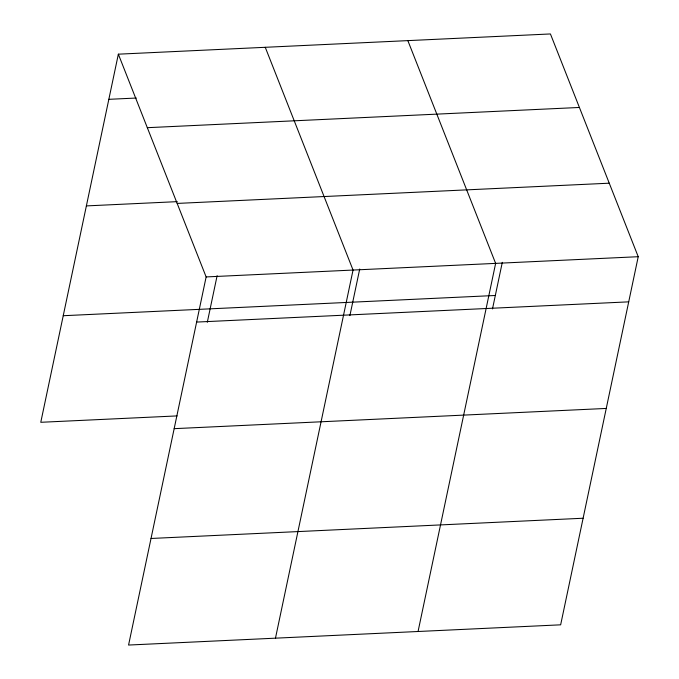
<?xml version="1.0" encoding="UTF-8"?>
<svg xmlns="http://www.w3.org/2000/svg" width="679" height="679" viewBox="0 0 679 679"><rect width="100%" height="100%" fill="white"/><g stroke="black" fill="none" stroke-linecap="round" stroke-linejoin="round"><path stroke-width="1.02" d="M118.35 54.176L206.136 276.93L128.569 645.05L560.65 624.824L638.226 256.704L550.431 33.95L118.35 54.176L40.774 422.296L177.117 415.913M207.307 322.287L217.127 275.682M275.47 638.175L353.046 270.055L265.26 47.301M349.897 315.616L359.717 269.011M418.06 631.495L495.636 263.384L407.85 40.621M492.487 308.937L502.307 262.34M108.835 99.321L136.318 98.039M147.318 127.686L579.408 107.46M86.377 205.907L177.27 201.646M177.168 203.42L609.25 183.194M206.136 276.93L638.226 256.704M63.24 315.718L495.322 295.484M196.63 322.075L628.712 301.849M174.163 428.661L606.245 408.435M151.027 538.472L583.108 518.238"/></g></svg>
